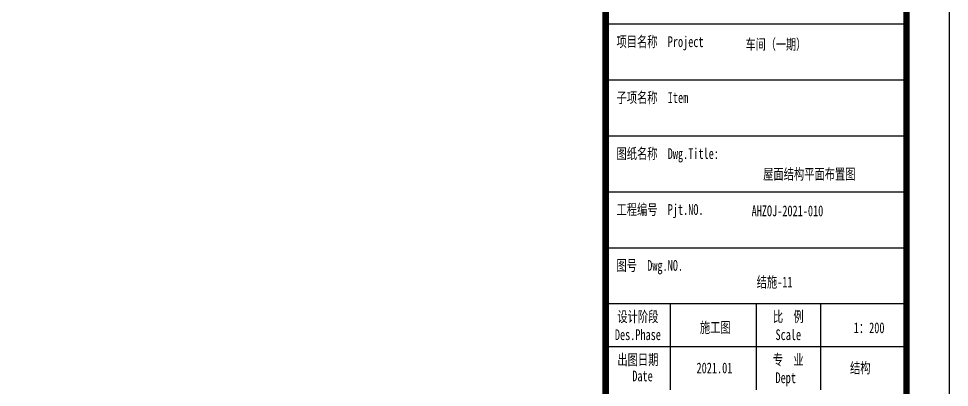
# Model space of a CAD drawing. Extents: x -89996 to 1006241, y -2176 to 440573.
# Drawn here: x 208009 to 238643, y 17002 to 29120 of the extents above; entities that cross this region are included whole.
import ezdxf
from ezdxf.enums import TextEntityAlignment as Align

# ---------------------------------------------------------------- set-up
doc = ezdxf.new("R2010")
doc.units = 0
doc.header["$LTSCALE"] = 1000
doc.header["$MEASUREMENT"] = 0
doc.layers.add('PUB_TITLE', color=4, linetype='Continuous')
doc.layers.add('图框文字', color=120, linetype='Continuous')
doc.styles.add('_gyy_title_ST', font='', dxfattribs={"width": 0.8})
doc.styles.get('_gyy_title_ST').set_extended_font_data('SimSun')

# ---------------------------------------------------------------- blocks, each defined once
blk = doc.blocks.new('A$C767023C3')
at = {"layer": 'PUB_TITLE'}
for p, q in [((0, -25737), (-4949, -25737)), ((0, -26657), (-4949, -26657)), ((0, -27576), (-4949, -27576)), ((0, -28495), (-4949, -28495)), ((0, -29414), (-4949, -29414)), ((0, -30333), (-4949, -30333)), ((-3889, -30333), (-3889, -31747)), ((-2475, -30333), (-2475, -31747)), ((-1414, -30333), (-1414, -31747)), ((0, -31040), (-4949, -31040))]:
    blk.add_line(p, q, dxfattribs=at)
at = {"layer": 'PUB_TITLE', "const_width": 106}
blk.add_lwpolyline([(-4949, 0), (0, 0), (0, -40586), (-4949, -40586)], close=True, dxfattribs=at)
at = {"layer": 'PUB_TITLE', "style": '_gyy_title_ST', "width": 0.7}
for s, height, p in [('项目名称  Project', 176.77, (-4771, -26112)), ('子项名称  Item', 176.8, (-4771, -27031)), ('图纸名称  Dwg.Title:', 176.77, (-4771, -27951)), ('工程编号  Pjt.NO.', 176.77, (-4771, -28870)), ('图号  Dwg.NO.', 176.77, (-4771, -29789))]:
    blk.add_text(s, height=height, dxfattribs=at).set_placement(p)
at = {"layer": 'PUB_TITLE', "color": 2, "style": '_gyy_title_ST', "width": 0.7}
blk.add_text('车间（一期）', height=173.9, dxfattribs=at).set_placement((-2148, -26063), align=Align.MIDDLE)
blk.add_text('AHZOJ-2021-010', height=176.77, dxfattribs=at).set_placement((-1958, -28892), align=Align.CENTER)
at = {"layer": 'PUB_TITLE', "style": '_gyy_title_ST', "width": 0.7}
for s, p in [('设计阶段', (-4419, -30630)), ('比  例', (-1944, -30630)), ('Des.Phase', (-4419, -30927)), ('Scale', (-1944, -30927)), ('出图日期', (-4419, -31337)), ('专  业', (-1944, -31337)), ('Date', (-4343, -31605)), ('Dept ', (-1944, -31634))]:
    blk.add_text(s, height=176.8, dxfattribs=at).set_placement(p, align=Align.CENTER)
at = {"layer": '图框文字', "color": 7, "style": '_gyy_title_ST', "width": 0.7}
for s, p in [('施工图', (-3146, -30807)), ('2021.01', (-3159, -31473)), ('结构', (-759, -31473))]:
    blk.add_text(s, height=176.8, dxfattribs=at).set_placement(p, align=Align.CENTER)

msp = doc.modelspace()

# ---------------------------------------------------------------- linework, layer by layer
at = {"layer": 'PUB_TITLE'}
msp.add_lwpolyline([(90043.05, -2176.39), (238643.05, -2176.39), (238643.05, 81823.61), (90043.05, 81823.61)], close=True, dxfattribs=at)
at = {"layer": 'PUB_TITLE', "const_width": 212.12}
msp.add_lwpolyline([(93578.4, -762.25), (93578.4, 80409.47), (237228.91, 80409.47), (237228.91, -762.25)], close=True, dxfattribs=at)

# ---------------------------------------------------------------- block references
at = {"xscale": 2, "yscale": 2, "zscale": 2}
msp.add_blockref('A$C767023C3', (237228.91, 80409.47), dxfattribs=at)

# ---------------------------------------------------------------- texts
at = {"layer": 'PUB_TITLE', "color": 6, "style": '_gyy_title_ST', "width": 0.7}
msp.add_text('屋面结构平面布置图', height=353.535, dxfattribs=at).set_placement((234032.97, 24017.86), align=Align.MIDDLE)
for s, p in [('结施-11', (232890.32, 20286.89)), ('1：200', (236001.82, 18783.49))]:
    msp.add_text(s, height=353.535, dxfattribs=at).set_placement(p, align=Align.CENTER)

doc.saveas('drawing.dxf')
